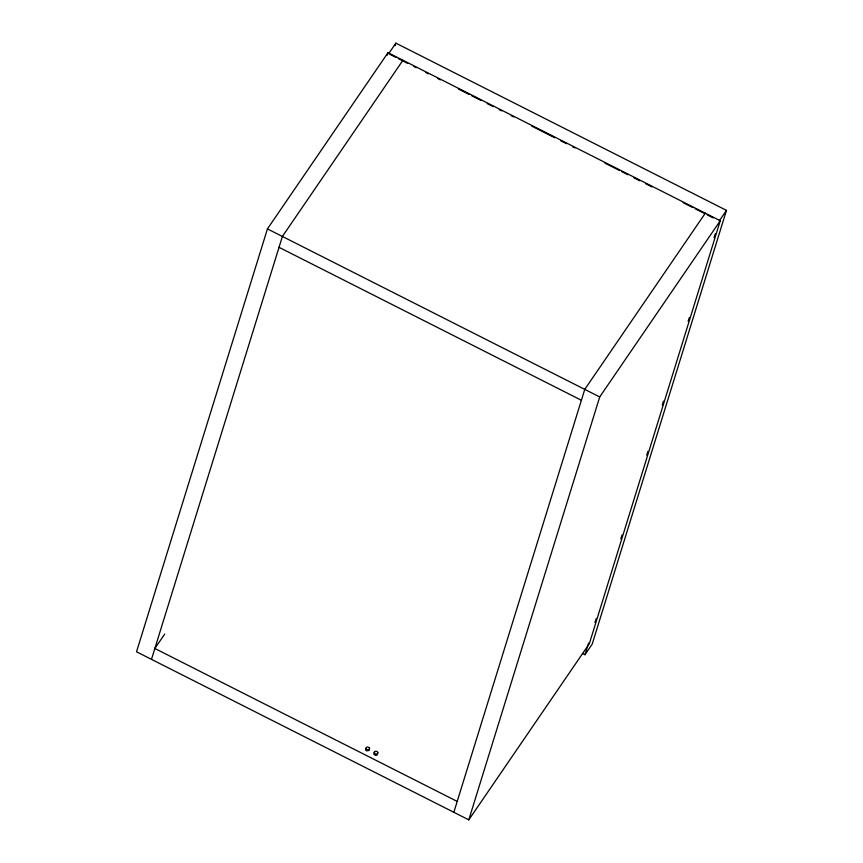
<?xml version="1.0" encoding="UTF-8"?>
<svg xmlns="http://www.w3.org/2000/svg" width="863" height="863" viewBox="0 0 863 863"><rect width="100%" height="100%" fill="white"/><g stroke="black" fill="none" stroke-linecap="round" stroke-linejoin="round"><path stroke-width="1.29" d="M267.444 228.889L136.527 651.792L468.792 819.85L589.343 643.658L720.26 220.755L387.994 52.697L267.444 228.889L599.709 396.948L468.792 819.85M151.478 659.354L282.395 236.451L402.945 60.259M387.196 55.264L387.994 52.697M395.071 45.728L395.869 43.15L726.473 210.367L592.191 644.143L584.963 654.715L582.557 653.496M453.841 812.288L584.758 389.386L705.308 213.193M584.963 654.715L588.544 643.129M594.92 622.536L596.117 618.674M620.821 538.868L622.018 535.006M646.721 455.2L647.919 451.338M662.255 405.006L663.453 401.144M688.156 321.338L689.354 317.476M714.057 237.67L715.254 233.808M388.63 53.722L395.869 43.15M164.704 634.078L154.844 648.48L457.207 801.414M719.235 220.939L726.473 210.367M599.709 396.948L720.26 220.755M389.839 54.326L395.847 57.368M398.253 58.587L407.865 63.452M413.884 66.494L416.29 67.702M425.901 72.568L428.307 73.787M437.929 78.652L440.324 79.871M458.361 88.986L469.181 94.466M471.586 95.674L481.209 100.54M487.217 103.582L493.226 106.624M499.235 109.666L501.64 110.874M511.263 115.739L513.658 116.958M531.694 126.084L554.542 137.638M560.551 140.669L566.56 143.711M572.568 146.753L574.974 147.972M605.028 163.172L619.451 170.464M621.856 171.683L627.876 174.725M633.884 177.767L639.893 180.799M645.902 183.841L651.91 186.883M683.172 202.697L692.795 207.562M695.19 208.77L704.812 213.636M707.218 214.855L713.226 217.897M279.029 247.325L581.382 400.259M369.127 749.418L369.051 750.497L366.581 750.832A1.888 1.392 17.2 0 1 366.354 748.34M377.433 753.626A1.888 1.392 17.2 0 1 376.451 755.254A1.888 1.392 17.2 0 1 374.089 754.338A1.888 1.392 17.2 0 1 374.661 752.547M369.504 748.21L369.429 749.289A1.888 1.392 17.2 0 1 366.236 749.052L365.955 747.941A1.888 1.392 17.2 0 1 369.504 748.21M377.811 752.417L377.735 753.496A1.888 1.392 17.2 0 1 374.866 753.572A1.888 1.392 17.2 0 1 375.027 751.339A1.888 1.392 17.2 0 1 377.811 752.417"/></g></svg>
